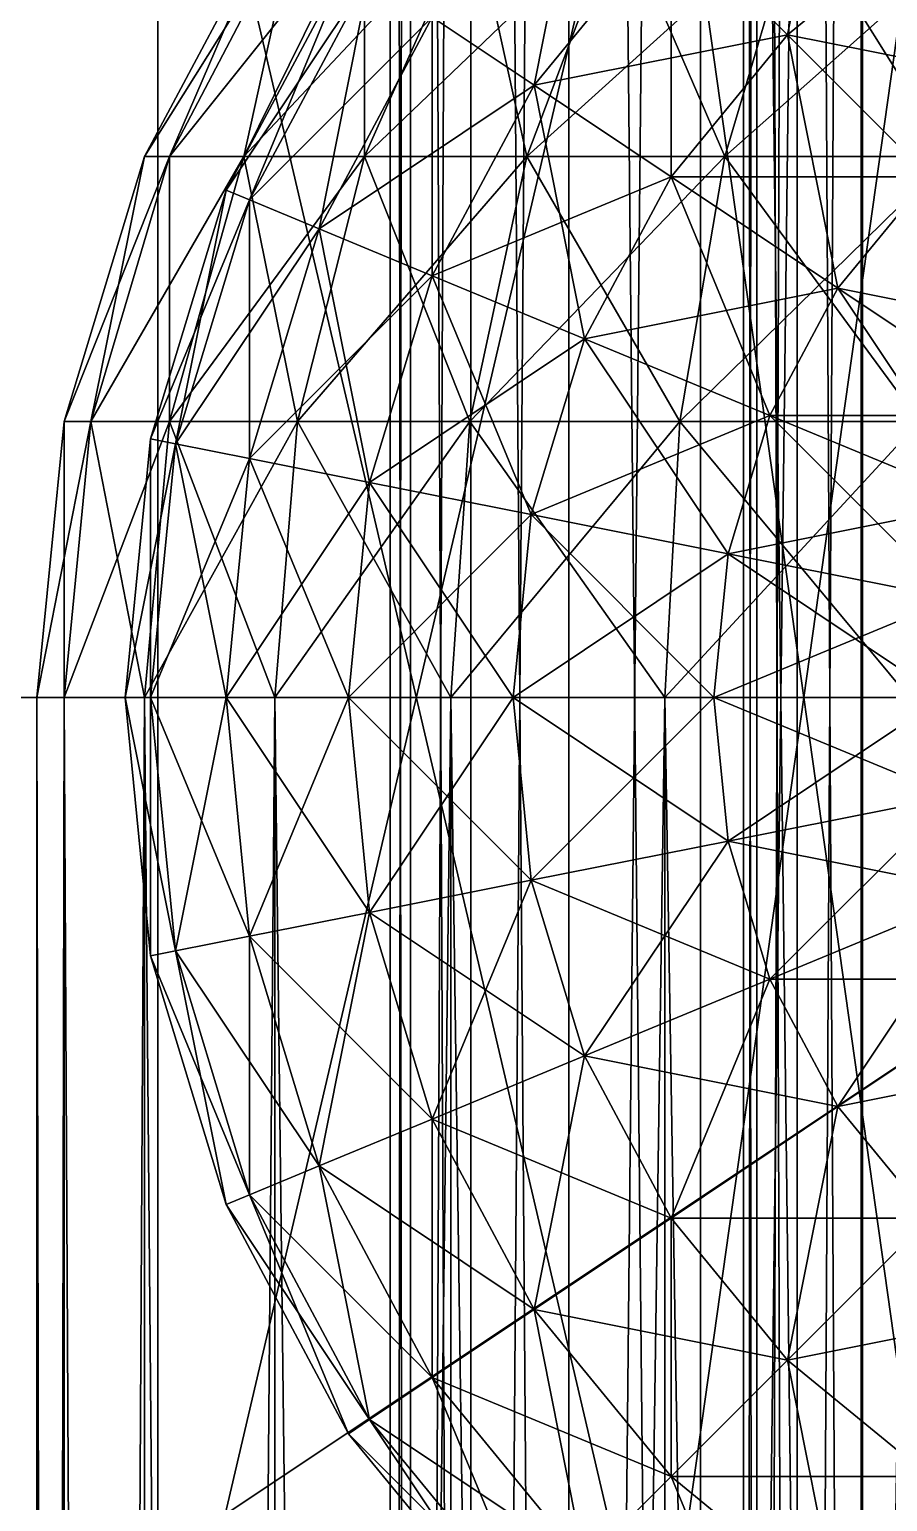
# Model space of a CAD drawing. Header units: millimetres. Extents: x -510 to 550, y -577 to 577.
# Drawn here: x 413.92 to 423.63, y 440.9 to 457.56 of the extents above; entities that cross this region are included whole.
import ezdxf

# ---------------------------------------------------------------- set-up
doc = ezdxf.new("R2010")
doc.units = ezdxf.units.MM
for name, color, linetype, true_color in [('front_left_fork_top', 7, 'Continuous', 0x5c6b75), ('front_left_knuckle_visual', 7, 'Continuous', 0x5c6b75), ('front_left_support_collision', 7, 'Continuous', 0x5c6b75), ('structure_left_front_axle', 7, 'Continuous', 0x5c6b75), ('structure_left_front_bridge', 7, 'Continuous', 0x5c6b75), ('structure_left_front_kingpin', 7, 'Continuous', 0x5c6b75), ('wheel_front_left_visual_0', 7, 'Continuous', 0x14171a), ('wheel_front_left_visual_1', 7, 'Continuous', 0x7a858c)]:
    doc.layers.add(name, color=color, linetype=linetype, true_color=true_color)

msp = doc.modelspace()

# ---------------------------------------------------------------- linework, layer by layer
at = {"layer": 'front_left_fork_top', "true_color": 0x5c6b75}
for points in [[(422.154, 515, -143.439), (422, 515, -145), (422, 385, -145)], [(422.154, 515, -143.439), (422, 385, -145), (422.154, 385, -143.439)], [(422, 515, -145), (422.154, 515, -146.561), (422.154, 385, -146.561)], [(422, 515, -145), (422.154, 385, -146.561), (422, 385, -145)], [(422.609, 515, -141.939), (422.154, 515, -143.439), (422.154, 385, -143.439)], [(422.609, 515, -141.939), (422.154, 385, -143.439), (422.609, 385, -141.939)], [(422.154, 515, -146.561), (422.609, 515, -148.061), (422.609, 385, -148.061)], [(422.154, 515, -146.561), (422.609, 385, -148.061), (422.154, 385, -146.561)], [(423.348, 515, -140.555), (422.609, 515, -141.939), (422.609, 385, -141.939)], [(423.348, 515, -140.555), (422.609, 385, -141.939), (423.348, 385, -140.555)], [(422.609, 515, -148.061), (423.348, 515, -149.445), (423.348, 385, -149.445)], [(422.609, 515, -148.061), (423.348, 385, -149.445), (422.609, 385, -148.061)], [(424.343, 515, -139.343), (423.348, 515, -140.555), (423.348, 385, -140.555)], [(424.343, 515, -139.343), (423.348, 385, -140.555), (424.343, 385, -139.343)], [(423.348, 515, -149.445), (424.343, 515, -150.657), (424.343, 385, -150.657)], [(423.348, 515, -149.445), (424.343, 385, -150.657), (423.348, 385, -149.445)]]:
    msp.add_3dface(points, dxfattribs=at)
at = {"layer": 'front_left_knuckle_visual', "true_color": 0x5c6b75}
for points in [[(400, 430, -140), (460, 470, -140), (460, 430, -140)], [(400, 430, -140), (400, 470, -140), (460, 470, -140)], [(400, 430, -80), (460, 430, -80), (460, 470, -80)], [(400, 430, -80), (460, 470, -80), (400, 470, -80)]]:
    msp.add_3dface(points, dxfattribs=at)
at = {"layer": 'front_left_support_collision', "true_color": 0x5c6b75}
for points in [[(410, 280, -122.5), (450, 450, -122.5), (450, 280, -122.5)], [(410, 280, -122.5), (410, 450, -122.5), (450, 450, -122.5)], [(410, 280, -97.5), (450, 280, -97.5), (450, 450, -97.5)], [(410, 280, -97.5), (450, 450, -97.5), (410, 450, -97.5)], [(450, 450, -122.5), (410, 450, -122.5), (410, 450, -97.5)], [(450, 450, -122.5), (410, 450, -97.5), (450, 450, -97.5)]]:
    msp.add_3dface(points, dxfattribs=at)
at = {"layer": 'structure_left_front_axle', "true_color": 0x5c6b75}
for points in [[(418.231, 525, -277.659), (418, 525, -280), (418, 375, -280)], [(418.231, 525, -277.659), (418, 375, -280), (418.231, 375, -277.659)], [(418, 525, -280), (418.231, 525, -282.341), (418.231, 375, -282.341)], [(418, 525, -280), (418.231, 375, -282.341), (418, 375, -280)], [(418.913, 525, -275.408), (418.231, 525, -277.659), (418.231, 375, -277.659)], [(418.913, 525, -275.408), (418.231, 375, -277.659), (418.913, 375, -275.408)], [(418.231, 525, -282.341), (418.913, 525, -284.592), (418.913, 375, -284.592)], [(418.231, 525, -282.341), (418.913, 375, -284.592), (418.231, 375, -282.341)], [(420.022, 525, -273.333), (418.913, 525, -275.408), (418.913, 375, -275.408)], [(420.022, 525, -273.333), (418.913, 375, -275.408), (420.022, 375, -273.333)], [(418.913, 525, -284.592), (420.022, 525, -286.667), (420.022, 375, -286.667)], [(418.913, 525, -284.592), (420.022, 375, -286.667), (418.913, 375, -284.592)], [(421.515, 525, -271.515), (420.022, 525, -273.333), (420.022, 375, -273.333)], [(421.515, 525, -271.515), (420.022, 375, -273.333), (421.515, 375, -271.515)], [(420.022, 525, -286.667), (421.515, 525, -288.485), (421.515, 375, -288.485)], [(420.022, 525, -286.667), (421.515, 375, -288.485), (420.022, 375, -286.667)], [(423.333, 525, -270.022), (421.515, 525, -271.515), (421.515, 375, -271.515)], [(423.333, 525, -270.022), (421.515, 375, -271.515), (423.333, 375, -270.022)], [(421.515, 525, -288.485), (423.333, 525, -289.978), (423.333, 375, -289.978)], [(421.515, 525, -288.485), (423.333, 375, -289.978), (421.515, 375, -288.485)], [(425.408, 525, -268.913), (423.333, 525, -270.022), (423.333, 375, -270.022)], [(425.408, 525, -268.913), (423.333, 375, -270.022), (425.408, 375, -268.913)], [(423.333, 525, -289.978), (425.408, 525, -291.087), (425.408, 375, -291.087)], [(423.333, 525, -289.978), (425.408, 375, -291.087), (423.333, 375, -289.978)]]:
    msp.add_3dface(points, dxfattribs=at)
at = {"layer": 'structure_left_front_bridge', "true_color": 0x5c6b75}
for points in [[(416.952, 458.889, -107.405), (416.696, 458.889, -110), (415.218, 456.123, -110)], [(416.952, 458.889, -107.405), (415.218, 456.123, -110), (415.502, 456.123, -107.116)], [(416.696, 458.889, -110), (415.502, 456.123, -112.884), (415.218, 456.123, -110)], [(417.709, 458.889, -104.909), (416.952, 458.889, -107.405), (415.502, 456.123, -107.116)], [(417.709, 458.889, -104.909), (415.502, 456.123, -107.116), (416.343, 456.123, -104.343)], [(416.696, 458.889, -110), (416.952, 458.889, -112.595), (415.502, 456.123, -112.884)], [(416.952, 458.889, -112.595), (416.343, 456.123, -115.657), (415.502, 456.123, -112.884)], [(418.939, 458.889, -102.609), (417.709, 458.889, -104.909), (416.343, 456.123, -104.343)], [(418.939, 458.889, -102.609), (416.343, 456.123, -104.343), (417.709, 456.123, -101.788)], [(416.952, 458.889, -112.595), (417.709, 458.889, -115.091), (416.343, 456.123, -115.657)], [(417.709, 458.889, -115.091), (417.709, 456.123, -118.212), (416.343, 456.123, -115.657)], [(420.593, 458.889, -100.593), (418.939, 458.889, -102.609), (417.709, 456.123, -101.788)], [(420.593, 458.889, -100.593), (417.709, 456.123, -101.788), (419.547, 456.123, -99.547)], [(417.709, 458.889, -115.091), (418.939, 458.889, -117.391), (417.709, 456.123, -118.212)], [(418.939, 458.889, -117.391), (419.547, 456.123, -120.453), (417.709, 456.123, -118.212)], [(418.939, 458.889, -117.391), (420.593, 458.889, -119.407), (419.547, 456.123, -120.453)], [(422.609, 458.889, -98.939), (420.593, 458.889, -100.593), (419.547, 456.123, -99.547)], [(422.609, 458.889, -98.939), (419.547, 456.123, -99.547), (421.788, 456.123, -97.709)], [(420.593, 458.889, -119.407), (421.788, 456.123, -122.291), (419.547, 456.123, -120.453)], [(420.593, 458.889, -119.407), (422.609, 458.889, -121.061), (421.788, 456.123, -122.291)], [(424.909, 458.889, -97.709), (422.609, 458.889, -98.939), (421.788, 456.123, -97.709)], [(424.909, 458.889, -97.709), (421.788, 456.123, -97.709), (424.343, 456.123, -96.343)], [(422.609, 458.889, -121.061), (424.343, 456.123, -123.657), (421.788, 456.123, -122.291)], [(422.609, 458.889, -121.061), (424.909, 458.889, -122.291), (424.343, 456.123, -123.657)], [(415.502, 456.123, -107.116), (415.218, 456.123, -110), (414.307, 453.121, -110)], [(415.502, 456.123, -107.116), (414.307, 453.121, -110), (414.609, 453.121, -106.939)], [(415.218, 456.123, -110), (414.609, 453.121, -113.061), (414.307, 453.121, -110)], [(416.343, 456.123, -104.343), (415.502, 456.123, -107.116), (414.609, 453.121, -106.939)], [(416.343, 456.123, -104.343), (414.609, 453.121, -106.939), (415.502, 453.121, -103.995)], [(415.218, 456.123, -110), (415.502, 456.123, -112.884), (414.609, 453.121, -113.061)], [(415.502, 456.123, -112.884), (415.502, 453.121, -116.005), (414.609, 453.121, -113.061)], [(417.709, 456.123, -101.788), (416.343, 456.123, -104.343), (415.502, 453.121, -103.995)], [(417.709, 456.123, -101.788), (415.502, 453.121, -103.995), (416.952, 453.121, -101.282)], [(415.502, 456.123, -112.884), (416.343, 456.123, -115.657), (415.502, 453.121, -116.005)], [(416.343, 456.123, -115.657), (416.952, 453.121, -118.718), (415.502, 453.121, -116.005)], [(416.343, 456.123, -115.657), (417.709, 456.123, -118.212), (416.952, 453.121, -118.718)], [(419.547, 456.123, -99.547), (417.709, 456.123, -101.788), (416.952, 453.121, -101.282)], [(419.547, 456.123, -99.547), (416.952, 453.121, -101.282), (418.904, 453.121, -98.904)], [(417.709, 456.123, -118.212), (418.904, 453.121, -121.096), (416.952, 453.121, -118.718)], [(417.709, 456.123, -118.212), (419.547, 456.123, -120.453), (418.904, 453.121, -121.096)], [(421.788, 456.123, -97.709), (419.547, 456.123, -99.547), (418.904, 453.121, -98.904)], [(421.788, 456.123, -97.709), (418.904, 453.121, -98.904), (421.282, 453.121, -96.952)], [(419.547, 456.123, -120.453), (421.282, 453.121, -123.048), (418.904, 453.121, -121.096)], [(419.547, 456.123, -120.453), (421.788, 456.123, -122.291), (421.282, 453.121, -123.048)], [(424.343, 456.123, -96.343), (421.788, 456.123, -97.709), (421.282, 453.121, -96.952)], [(424.343, 456.123, -96.343), (421.282, 453.121, -96.952), (423.995, 453.121, -95.502)], [(421.788, 456.123, -122.291), (423.995, 453.121, -124.498), (421.282, 453.121, -123.048)], [(421.788, 456.123, -122.291), (424.343, 456.123, -123.657), (423.995, 453.121, -124.498)], [(414.609, 453.121, -106.939), (414.307, 453.121, -110), (414, 450, -110)], [(414.609, 453.121, -106.939), (414, 450, -110), (414.307, 450, -106.879)], [(414.307, 453.121, -110), (414.307, 450, -113.121), (414, 450, -110)], [(415.502, 453.121, -103.995), (414.609, 453.121, -106.939), (414.307, 450, -106.879)], [(415.502, 453.121, -103.995), (414.307, 450, -106.879), (415.218, 450, -103.877)], [(414.307, 453.121, -110), (414.609, 453.121, -113.061), (414.307, 450, -113.121)], [(414.609, 453.121, -113.061), (415.218, 450, -116.123), (414.307, 450, -113.121)], [(414.609, 453.121, -113.061), (415.502, 453.121, -116.005), (415.218, 450, -116.123)], [(416.952, 453.121, -101.282), (415.502, 453.121, -103.995), (415.218, 450, -103.877)], [(416.952, 453.121, -101.282), (415.218, 450, -103.877), (416.696, 450, -101.111)], [(415.502, 453.121, -116.005), (416.696, 450, -118.889), (415.218, 450, -116.123)], [(415.502, 453.121, -116.005), (416.952, 453.121, -118.718), (416.696, 450, -118.889)], [(418.904, 453.121, -98.904), (416.952, 453.121, -101.282), (416.696, 450, -101.111)], [(418.904, 453.121, -98.904), (416.696, 450, -101.111), (418.686, 450, -98.686)], [(416.952, 453.121, -118.718), (418.686, 450, -121.314), (416.696, 450, -118.889)], [(416.952, 453.121, -118.718), (418.904, 453.121, -121.096), (418.686, 450, -121.314)], [(421.282, 453.121, -96.952), (418.904, 453.121, -98.904), (418.686, 450, -98.686)], [(421.282, 453.121, -96.952), (418.686, 450, -98.686), (421.111, 450, -96.696)], [(418.904, 453.121, -121.096), (421.111, 450, -123.304), (418.686, 450, -121.314)], [(418.904, 453.121, -121.096), (421.282, 453.121, -123.048), (421.111, 450, -123.304)], [(423.995, 453.121, -95.502), (421.282, 453.121, -96.952), (421.111, 450, -96.696)], [(423.995, 453.121, -95.502), (421.111, 450, -96.696), (423.877, 450, -95.218)], [(421.282, 453.121, -123.048), (423.877, 450, -124.782), (421.111, 450, -123.304)], [(421.282, 453.121, -123.048), (423.995, 453.121, -124.498), (423.877, 450, -124.782)], [(414.307, 450, -106.879), (414, 450, -110), (414, 280, -110)], [(414.307, 450, -106.879), (414, 280, -110), (414.307, 280, -106.879)], [(414, 450, -110), (414.307, 450, -113.121), (414.307, 280, -113.121)], [(414, 450, -110), (414.307, 280, -113.121), (414, 280, -110)], [(415.218, 450, -103.877), (414.307, 450, -106.879), (414.307, 280, -106.879)], [(415.218, 450, -103.877), (414.307, 280, -106.879), (415.218, 280, -103.877)], [(414.307, 450, -113.121), (415.218, 450, -116.123), (415.218, 280, -116.123)], [(414.307, 450, -113.121), (415.218, 280, -116.123), (414.307, 280, -113.121)], [(416.696, 450, -101.111), (415.218, 450, -103.877), (415.218, 280, -103.877)], [(416.696, 450, -101.111), (415.218, 280, -103.877), (416.696, 280, -101.111)], [(415.218, 450, -116.123), (416.696, 450, -118.889), (416.696, 280, -118.889)], [(415.218, 450, -116.123), (416.696, 280, -118.889), (415.218, 280, -116.123)], [(418.686, 450, -98.686), (416.696, 450, -101.111), (416.696, 280, -101.111)], [(418.686, 450, -98.686), (416.696, 280, -101.111), (418.686, 280, -98.686)], [(416.696, 450, -118.889), (418.686, 450, -121.314), (418.686, 280, -121.314)], [(416.696, 450, -118.889), (418.686, 280, -121.314), (416.696, 280, -118.889)], [(421.111, 450, -96.696), (418.686, 450, -98.686), (418.686, 280, -98.686)], [(421.111, 450, -96.696), (418.686, 280, -98.686), (421.111, 280, -96.696)], [(418.686, 450, -121.314), (421.111, 450, -123.304), (421.111, 280, -123.304)], [(418.686, 450, -121.314), (421.111, 280, -123.304), (418.686, 280, -121.314)], [(423.877, 450, -95.218), (421.111, 450, -96.696), (421.111, 280, -96.696)], [(423.877, 450, -95.218), (421.111, 280, -96.696), (423.877, 280, -95.218)], [(421.111, 450, -123.304), (423.877, 450, -124.782), (423.877, 280, -124.782)], [(421.111, 450, -123.304), (423.877, 280, -124.782), (421.111, 280, -123.304)]]:
    msp.add_3dface(points, dxfattribs=at)
at = {"layer": 'structure_left_front_kingpin', "true_color": 0x5c6b75}
for points in [[(422.5, 457.5, -79.393), (423.071, 460.37, -81.666), (421.181, 458.819, -81.666)], [(422.5, 457.5, -79.393), (424.107, 458.819, -79.393), (423.071, 460.37, -81.666)], [(419.63, 456.929, -81.666), (420.201, 459.799, -84.26), (418.477, 457.699, -84.26)], [(419.63, 456.929, -81.666), (421.181, 458.819, -81.666), (420.201, 459.799, -84.26)], [(418.477, 457.699, -150.74), (421.181, 458.819, -153.334), (419.63, 456.929, -153.334)], [(421.181, 455.893, -79.393), (421.181, 458.819, -81.666), (419.63, 456.929, -81.666)], [(419.63, 456.929, -153.334), (421.181, 458.819, -153.334), (422.5, 457.5, -155.607)], [(421.181, 455.893, -79.393), (422.5, 457.5, -79.393), (421.181, 458.819, -81.666)], [(421.181, 458.819, -153.334), (424.107, 458.819, -155.607), (422.5, 457.5, -155.607)], [(424.107, 455.893, -77.528), (424.107, 458.819, -79.393), (422.5, 457.5, -79.393)], [(422.5, 457.5, -155.607), (424.107, 458.819, -155.607), (425.37, 456.929, -157.472)], [(416.408, 455.63, -87.074), (417.528, 458.334, -90), (416.142, 455.74, -90)], [(416.142, 455.74, -90), (417.528, 458.334, -90), (417.528, 458.334, -145)], [(416.142, 455.74, -90), (417.528, 458.334, -145), (416.142, 455.74, -145)], [(416.142, 455.74, -145), (417.528, 458.334, -145), (417.768, 458.173, -147.926)], [(416.408, 455.63, -87.074), (417.768, 458.173, -87.074), (417.528, 458.334, -90)], [(416.142, 455.74, -145), (417.768, 458.173, -147.926), (416.408, 455.63, -147.926)], [(417.197, 455.303, -84.26), (417.768, 458.173, -87.074), (416.408, 455.63, -87.074)], [(416.408, 455.63, -147.926), (417.768, 458.173, -147.926), (418.477, 457.699, -150.74)], [(417.197, 455.303, -84.26), (418.477, 457.699, -84.26), (417.768, 458.173, -87.074)], [(416.408, 455.63, -147.926), (418.477, 457.699, -150.74), (417.197, 455.303, -150.74)], [(418.477, 454.773, -81.666), (418.477, 457.699, -84.26), (417.197, 455.303, -84.26)], [(417.197, 455.303, -150.74), (418.477, 457.699, -150.74), (419.63, 456.929, -153.334)], [(418.477, 454.773, -81.666), (419.63, 456.929, -81.666), (418.477, 457.699, -84.26)], [(419.63, 456.929, -153.334), (422.5, 457.5, -155.607), (421.181, 455.893, -155.607)], [(423.071, 454.63, -77.528), (422.5, 457.5, -79.393), (421.181, 455.893, -79.393)], [(421.181, 455.893, -155.607), (422.5, 457.5, -155.607), (424.107, 455.893, -157.472)], [(423.071, 454.63, -77.528), (424.107, 455.893, -77.528), (422.5, 457.5, -79.393)], [(422.5, 457.5, -155.607), (425.37, 456.929, -157.472), (424.107, 455.893, -157.472)], [(417.197, 455.303, -150.74), (419.63, 456.929, -153.334), (418.477, 454.773, -153.334)], [(420.201, 454.059, -79.393), (419.63, 456.929, -81.666), (418.477, 454.773, -81.666)], [(418.477, 454.773, -153.334), (419.63, 456.929, -153.334), (421.181, 455.893, -155.607)], [(420.201, 454.059, -79.393), (421.181, 455.893, -79.393), (419.63, 456.929, -81.666)], [(418.477, 454.773, -153.334), (421.181, 455.893, -155.607), (420.201, 454.059, -155.607)], [(422.301, 453.189, -77.528), (421.181, 455.893, -79.393), (420.201, 454.059, -79.393)], [(420.201, 454.059, -155.607), (421.181, 455.893, -155.607), (423.071, 454.63, -157.472)], [(422.301, 453.189, -77.528), (423.071, 454.63, -77.528), (421.181, 455.893, -79.393)], [(421.181, 455.893, -155.607), (424.107, 455.893, -157.472), (423.071, 454.63, -157.472)], [(425.227, 453.189, -76.142), (424.107, 455.893, -77.528), (423.071, 454.63, -77.528)], [(423.071, 454.63, -157.472), (424.107, 455.893, -157.472), (425.941, 454.059, -158.858)], [(415.571, 452.87, -87.074), (416.142, 455.74, -90), (415.288, 452.926, -90)], [(415.288, 452.926, -90), (416.142, 455.74, -90), (416.142, 455.74, -145)], [(415.288, 452.926, -90), (416.142, 455.74, -145), (415.288, 452.926, -145)], [(415.288, 452.926, -145), (416.142, 455.74, -145), (416.408, 455.63, -147.926)], [(415.571, 452.87, -87.074), (416.408, 455.63, -87.074), (416.142, 455.74, -90)], [(415.288, 452.926, -145), (416.408, 455.63, -147.926), (415.571, 452.87, -147.926)], [(416.408, 452.704, -84.26), (416.408, 455.63, -87.074), (415.571, 452.87, -87.074)], [(415.571, 452.87, -147.926), (416.408, 455.63, -147.926), (417.197, 455.303, -150.74)], [(416.408, 452.704, -84.26), (417.197, 455.303, -84.26), (416.408, 455.63, -87.074)], [(415.571, 452.87, -147.926), (417.197, 455.303, -150.74), (416.408, 452.704, -150.74)], [(417.768, 452.433, -81.666), (417.197, 455.303, -84.26), (416.408, 452.704, -84.26)], [(416.408, 452.704, -150.74), (417.197, 455.303, -150.74), (418.477, 454.773, -153.334)], [(417.768, 452.433, -81.666), (418.477, 454.773, -81.666), (417.197, 455.303, -84.26)], [(416.408, 452.704, -150.74), (418.477, 454.773, -153.334), (417.768, 452.433, -153.334)], [(419.597, 452.069, -79.393), (418.477, 454.773, -81.666), (417.768, 452.433, -81.666)], [(417.768, 452.433, -153.334), (418.477, 454.773, -153.334), (420.201, 454.059, -155.607)], [(419.597, 452.069, -79.393), (420.201, 454.059, -79.393), (418.477, 454.773, -81.666)], [(420.201, 454.059, -155.607), (423.071, 454.63, -157.472), (422.301, 453.189, -157.472)], [(424.697, 452.197, -76.142), (423.071, 454.63, -77.528), (422.301, 453.189, -77.528)], [(422.301, 453.189, -157.472), (423.071, 454.63, -157.472), (425.227, 453.189, -158.858)], [(424.697, 452.197, -76.142), (425.227, 453.189, -76.142), (423.071, 454.63, -77.528)], [(423.071, 454.63, -157.472), (425.941, 454.059, -158.858), (425.227, 453.189, -158.858)], [(417.768, 452.433, -153.334), (420.201, 454.059, -155.607), (419.597, 452.069, -155.607)], [(421.827, 451.626, -77.528), (420.201, 454.059, -79.393), (419.597, 452.069, -79.393)], [(419.597, 452.069, -155.607), (420.201, 454.059, -155.607), (422.301, 453.189, -157.472)], [(421.827, 451.626, -77.528), (422.301, 453.189, -77.528), (420.201, 454.059, -79.393)], [(419.597, 452.069, -155.607), (422.301, 453.189, -157.472), (421.827, 451.626, -157.472)], [(424.37, 451.12, -76.142), (422.301, 453.189, -77.528), (421.827, 451.626, -77.528)], [(421.827, 451.626, -157.472), (422.301, 453.189, -157.472), (424.697, 452.197, -158.858)], [(424.37, 451.12, -76.142), (424.697, 452.197, -76.142), (422.301, 453.189, -77.528)], [(422.301, 453.189, -157.472), (425.227, 453.189, -158.858), (424.697, 452.197, -158.858)], [(415.288, 450, -87.074), (415.288, 452.926, -90), (415, 450, -90)], [(415, 450, -90), (415.288, 452.926, -90), (415.288, 452.926, -145)], [(415, 450, -90), (415.288, 452.926, -145), (415, 450, -145)], [(415, 450, -145), (415.288, 452.926, -145), (415.571, 452.87, -147.926)], [(415.288, 450, -87.074), (415.571, 452.87, -87.074), (415.288, 452.926, -90)], [(415, 450, -145), (415.571, 452.87, -147.926), (415.288, 450, -147.926)], [(416.142, 450, -84.26), (415.571, 452.87, -87.074), (415.288, 450, -87.074)], [(415.288, 450, -147.926), (415.571, 452.87, -147.926), (416.408, 452.704, -150.74)], [(416.142, 450, -84.26), (416.408, 452.704, -84.26), (415.571, 452.87, -87.074)], [(415.288, 450, -147.926), (416.408, 452.704, -150.74), (416.142, 450, -150.74)], [(417.528, 450, -81.666), (416.408, 452.704, -84.26), (416.142, 450, -84.26)], [(416.142, 450, -150.74), (416.408, 452.704, -150.74), (417.768, 452.433, -153.334)], [(417.528, 450, -81.666), (417.768, 452.433, -81.666), (416.408, 452.704, -84.26)], [(416.142, 450, -150.74), (417.768, 452.433, -153.334), (417.528, 450, -153.334)], [(419.393, 450, -79.393), (417.768, 452.433, -81.666), (417.528, 450, -81.666)], [(417.528, 450, -153.334), (417.768, 452.433, -153.334), (419.597, 452.069, -155.607)], [(419.393, 450, -79.393), (419.597, 452.069, -79.393), (417.768, 452.433, -81.666)], [(417.528, 450, -153.334), (419.597, 452.069, -155.607), (419.393, 450, -155.607)], [(421.666, 450, -77.528), (419.597, 452.069, -79.393), (419.393, 450, -79.393)], [(419.393, 450, -155.607), (419.597, 452.069, -155.607), (421.827, 451.626, -157.472)], [(421.666, 450, -77.528), (421.827, 451.626, -77.528), (419.597, 452.069, -79.393)], [(421.827, 451.626, -157.472), (424.697, 452.197, -158.858), (424.37, 451.12, -158.858)], [(419.393, 450, -155.607), (421.827, 451.626, -157.472), (421.666, 450, -157.472)], [(424.26, 450, -76.142), (421.827, 451.626, -77.528), (421.666, 450, -77.528)], [(421.666, 450, -157.472), (421.827, 451.626, -157.472), (424.37, 451.12, -158.858)], [(424.26, 450, -76.142), (424.37, 451.12, -76.142), (421.827, 451.626, -77.528)], [(421.666, 450, -157.472), (424.37, 451.12, -158.858), (424.26, 450, -158.858)], [(415.571, 447.13, -87.074), (415.288, 450, -87.074), (415, 450, -90)], [(415.571, 447.13, -87.074), (415, 450, -90), (415.288, 447.074, -90)], [(415.288, 447.074, -90), (415, 450, -90), (415, 450, -145)], [(415.288, 447.074, -90), (415, 450, -145), (415.288, 447.074, -145)], [(415.288, 447.074, -145), (415, 450, -145), (415.288, 450, -147.926)], [(416.408, 447.296, -84.26), (416.142, 450, -84.26), (415.288, 450, -87.074)], [(416.408, 447.296, -84.26), (415.288, 450, -87.074), (415.571, 447.13, -87.074)], [(415.288, 447.074, -145), (415.288, 450, -147.926), (415.571, 447.13, -147.926)], [(415.571, 447.13, -147.926), (415.288, 450, -147.926), (416.142, 450, -150.74)], [(415.571, 447.13, -147.926), (416.142, 450, -150.74), (416.408, 447.296, -150.74)], [(417.768, 447.567, -81.666), (417.528, 450, -81.666), (416.142, 450, -84.26)], [(417.768, 447.567, -81.666), (416.142, 450, -84.26), (416.408, 447.296, -84.26)], [(416.408, 447.296, -150.74), (416.142, 450, -150.74), (417.528, 450, -153.334)], [(416.408, 447.296, -150.74), (417.528, 450, -153.334), (417.768, 447.567, -153.334)], [(419.597, 447.931, -79.393), (419.393, 450, -79.393), (417.528, 450, -81.666)], [(419.597, 447.931, -79.393), (417.528, 450, -81.666), (417.768, 447.567, -81.666)], [(417.768, 447.567, -153.334), (417.528, 450, -153.334), (419.393, 450, -155.607)], [(417.768, 447.567, -153.334), (419.393, 450, -155.607), (419.597, 447.931, -155.607)], [(421.827, 448.374, -77.528), (421.666, 450, -77.528), (419.393, 450, -79.393)], [(421.827, 448.374, -77.528), (419.393, 450, -79.393), (419.597, 447.931, -79.393)], [(419.597, 447.931, -155.607), (419.393, 450, -155.607), (421.666, 450, -157.472)], [(419.597, 447.931, -155.607), (421.666, 450, -157.472), (421.827, 448.374, -157.472)], [(424.37, 448.88, -76.142), (424.26, 450, -76.142), (421.666, 450, -77.528)], [(424.37, 448.88, -76.142), (421.666, 450, -77.528), (421.827, 448.374, -77.528)], [(421.827, 448.374, -157.472), (421.666, 450, -157.472), (424.26, 450, -158.858)], [(421.827, 448.374, -157.472), (424.26, 450, -158.858), (424.37, 448.88, -158.858)], [(424.697, 447.803, -76.142), (424.37, 448.88, -76.142), (421.827, 448.374, -77.528)], [(422.301, 446.811, -157.472), (421.827, 448.374, -157.472), (424.37, 448.88, -158.858)], [(422.301, 446.811, -157.472), (424.37, 448.88, -158.858), (424.697, 447.803, -158.858)], [(422.301, 446.811, -77.528), (421.827, 448.374, -77.528), (419.597, 447.931, -79.393)], [(420.201, 445.941, -155.607), (419.597, 447.931, -155.607), (421.827, 448.374, -157.472)], [(420.201, 445.941, -155.607), (421.827, 448.374, -157.472), (422.301, 446.811, -157.472)], [(424.697, 447.803, -76.142), (421.827, 448.374, -77.528), (422.301, 446.811, -77.528)], [(420.201, 445.941, -79.393), (419.597, 447.931, -79.393), (417.768, 447.567, -81.666)], [(418.477, 445.227, -153.334), (417.768, 447.567, -153.334), (419.597, 447.931, -155.607)], [(418.477, 445.227, -153.334), (419.597, 447.931, -155.607), (420.201, 445.941, -155.607)], [(422.301, 446.811, -77.528), (419.597, 447.931, -79.393), (420.201, 445.941, -79.393)], [(425.227, 446.811, -76.142), (424.697, 447.803, -76.142), (422.301, 446.811, -77.528)], [(423.071, 445.37, -157.472), (422.301, 446.811, -157.472), (424.697, 447.803, -158.858)], [(423.071, 445.37, -157.472), (424.697, 447.803, -158.858), (425.227, 446.811, -158.858)], [(418.477, 445.227, -81.666), (417.768, 447.567, -81.666), (416.408, 447.296, -84.26)], [(417.197, 444.697, -150.74), (416.408, 447.296, -150.74), (417.768, 447.567, -153.334)], [(417.197, 444.697, -150.74), (417.768, 447.567, -153.334), (418.477, 445.227, -153.334)], [(420.201, 445.941, -79.393), (417.768, 447.567, -81.666), (418.477, 445.227, -81.666)], [(417.197, 444.697, -84.26), (416.408, 447.296, -84.26), (415.571, 447.13, -87.074)], [(416.408, 444.37, -147.926), (415.571, 447.13, -147.926), (416.408, 447.296, -150.74)], [(418.477, 445.227, -81.666), (416.408, 447.296, -84.26), (417.197, 444.697, -84.26)], [(416.408, 444.37, -147.926), (416.408, 447.296, -150.74), (417.197, 444.697, -150.74)], [(416.408, 444.37, -87.074), (415.571, 447.13, -87.074), (415.288, 447.074, -90)], [(416.142, 444.26, -145), (415.288, 447.074, -145), (415.571, 447.13, -147.926)], [(416.408, 444.37, -87.074), (415.288, 447.074, -90), (416.142, 444.26, -90)], [(416.142, 444.26, -90), (415.288, 447.074, -90), (415.288, 447.074, -145)], [(416.142, 444.26, -90), (415.288, 447.074, -145), (416.142, 444.26, -145)], [(417.197, 444.697, -84.26), (415.571, 447.13, -87.074), (416.408, 444.37, -87.074)], [(416.142, 444.26, -145), (415.571, 447.13, -147.926), (416.408, 444.37, -147.926)], [(423.071, 445.37, -77.528), (422.301, 446.811, -77.528), (420.201, 445.941, -79.393)], [(421.181, 444.107, -155.607), (420.201, 445.941, -155.607), (422.301, 446.811, -157.472)], [(421.181, 444.107, -155.607), (422.301, 446.811, -157.472), (423.071, 445.37, -157.472)], [(425.227, 446.811, -76.142), (422.301, 446.811, -77.528), (423.071, 445.37, -77.528)], [(425.941, 445.941, -76.142), (425.227, 446.811, -76.142), (423.071, 445.37, -77.528)], [(424.107, 444.107, -157.472), (423.071, 445.37, -157.472), (425.227, 446.811, -158.858)], [(421.181, 444.107, -79.393), (420.201, 445.941, -79.393), (418.477, 445.227, -81.666)], [(419.63, 443.071, -153.334), (418.477, 445.227, -153.334), (420.201, 445.941, -155.607)], [(419.63, 443.071, -153.334), (420.201, 445.941, -155.607), (421.181, 444.107, -155.607)], [(423.071, 445.37, -77.528), (420.201, 445.941, -79.393), (421.181, 444.107, -79.393)], [(425.941, 445.941, -76.142), (423.071, 445.37, -77.528), (424.107, 444.107, -77.528)], [(419.63, 443.071, -81.666), (418.477, 445.227, -81.666), (417.197, 444.697, -84.26)], [(418.477, 442.301, -150.74), (417.197, 444.697, -150.74), (418.477, 445.227, -153.334)], [(421.181, 444.107, -79.393), (418.477, 445.227, -81.666), (419.63, 443.071, -81.666)], [(418.477, 442.301, -150.74), (418.477, 445.227, -153.334), (419.63, 443.071, -153.334)], [(424.107, 444.107, -77.528), (423.071, 445.37, -77.528), (421.181, 444.107, -79.393)], [(422.5, 442.5, -155.607), (421.181, 444.107, -155.607), (423.071, 445.37, -157.472)], [(422.5, 442.5, -155.607), (423.071, 445.37, -157.472), (424.107, 444.107, -157.472)], [(418.477, 442.301, -84.26), (417.197, 444.697, -84.26), (416.408, 444.37, -87.074)], [(417.768, 441.827, -147.926), (416.408, 444.37, -147.926), (417.197, 444.697, -150.74)], [(419.63, 443.071, -81.666), (417.197, 444.697, -84.26), (418.477, 442.301, -84.26)], [(417.768, 441.827, -147.926), (417.197, 444.697, -150.74), (418.477, 442.301, -150.74)], [(417.768, 441.827, -87.074), (416.408, 444.37, -87.074), (416.142, 444.26, -90)], [(417.528, 441.666, -145), (416.142, 444.26, -145), (416.408, 444.37, -147.926)], [(417.768, 441.827, -87.074), (416.142, 444.26, -90), (417.528, 441.666, -90)], [(417.528, 441.666, -90), (416.142, 444.26, -90), (416.142, 444.26, -145)], [(417.528, 441.666, -90), (416.142, 444.26, -145), (417.528, 441.666, -145)], [(418.477, 442.301, -84.26), (416.408, 444.37, -87.074), (417.768, 441.827, -87.074)], [(417.528, 441.666, -145), (416.408, 444.37, -147.926), (417.768, 441.827, -147.926)], [(422.5, 442.5, -79.393), (421.181, 444.107, -79.393), (419.63, 443.071, -81.666)], [(421.181, 441.181, -153.334), (419.63, 443.071, -153.334), (421.181, 444.107, -155.607)], [(424.107, 444.107, -77.528), (421.181, 444.107, -79.393), (422.5, 442.5, -79.393)], [(421.181, 441.181, -153.334), (421.181, 444.107, -155.607), (422.5, 442.5, -155.607)], [(425.37, 443.071, -77.528), (424.107, 444.107, -77.528), (422.5, 442.5, -79.393)], [(424.107, 441.181, -155.607), (422.5, 442.5, -155.607), (424.107, 444.107, -157.472)], [(421.181, 441.181, -81.666), (419.63, 443.071, -81.666), (418.477, 442.301, -84.26)], [(420.201, 440.201, -150.74), (418.477, 442.301, -150.74), (419.63, 443.071, -153.334)], [(422.5, 442.5, -79.393), (419.63, 443.071, -81.666), (421.181, 441.181, -81.666)], [(420.201, 440.201, -150.74), (419.63, 443.071, -153.334), (421.181, 441.181, -153.334)], [(425.37, 443.071, -77.528), (422.5, 442.5, -79.393), (424.107, 441.181, -79.393)], [(424.107, 441.181, -79.393), (422.5, 442.5, -79.393), (421.181, 441.181, -81.666)], [(423.071, 439.63, -153.334), (421.181, 441.181, -153.334), (422.5, 442.5, -155.607)], [(423.071, 439.63, -153.334), (422.5, 442.5, -155.607), (424.107, 441.181, -155.607)], [(420.201, 440.201, -84.26), (418.477, 442.301, -84.26), (417.768, 441.827, -87.074)], [(419.597, 439.597, -147.926), (417.768, 441.827, -147.926), (418.477, 442.301, -150.74)], [(421.181, 441.181, -81.666), (418.477, 442.301, -84.26), (420.201, 440.201, -84.26)], [(419.597, 439.597, -147.926), (418.477, 442.301, -150.74), (420.201, 440.201, -150.74)], [(419.597, 439.597, -87.074), (417.768, 441.827, -87.074), (417.528, 441.666, -90)], [(419.393, 439.393, -145), (417.528, 441.666, -145), (417.768, 441.827, -147.926)], [(420.201, 440.201, -84.26), (417.768, 441.827, -87.074), (419.597, 439.597, -87.074)], [(419.393, 439.393, -145), (417.768, 441.827, -147.926), (419.597, 439.597, -147.926)], [(419.597, 439.597, -87.074), (417.528, 441.666, -90), (419.393, 439.393, -90)], [(419.393, 439.393, -90), (417.528, 441.666, -90), (417.528, 441.666, -145)], [(419.393, 439.393, -90), (417.528, 441.666, -145), (419.393, 439.393, -145)], [(423.071, 439.63, -81.666), (421.181, 441.181, -81.666), (420.201, 440.201, -84.26)], [(422.301, 438.477, -150.74), (420.201, 440.201, -150.74), (421.181, 441.181, -153.334)], [(424.107, 441.181, -79.393), (421.181, 441.181, -81.666), (423.071, 439.63, -81.666)], [(422.301, 438.477, -150.74), (421.181, 441.181, -153.334), (423.071, 439.63, -153.334)], [(425.941, 440.201, -79.393), (424.107, 441.181, -79.393), (423.071, 439.63, -81.666)], [(425.227, 438.477, -153.334), (423.071, 439.63, -153.334), (424.107, 441.181, -155.607)]]:
    msp.add_3dface(points, dxfattribs=at)
at = {"layer": 'wheel_front_left_visual_0', "true_color": 0x14171a}
for points in [[(430, 500, -160), (406.589, 500, -162.306), (406.589, 400, -162.306)], [(430, 500, -160), (406.589, 400, -162.306), (430, 400, -160)], [(406.589, 500, -397.694), (430, 500, -400), (430, 400, -400)], [(406.589, 500, -397.694), (430, 400, -400), (406.589, 400, -397.694)]]:
    msp.add_3dface(points, dxfattribs=at)
at = {"layer": 'wheel_front_left_visual_1', "true_color": 0x7a858c}
for points in [[(415.368, 502, -206.441), (401.299, 502, -210.709), (401.299, 398, -210.709)], [(415.368, 502, -206.441), (401.299, 398, -210.709), (415.368, 398, -206.441)], [(401.299, 502, -349.291), (415.368, 502, -353.559), (415.368, 398, -353.559)], [(401.299, 502, -349.291), (415.368, 398, -353.559), (401.299, 398, -349.291)], [(430, 502, -205), (415.368, 502, -206.441), (415.368, 398, -206.441)], [(430, 502, -205), (415.368, 398, -206.441), (430, 398, -205)], [(415.368, 502, -353.559), (430, 502, -355), (430, 398, -355)], [(415.368, 502, -353.559), (430, 398, -355), (415.368, 398, -353.559)]]:
    msp.add_3dface(points, dxfattribs=at)

doc.saveas('drawing.dxf')
